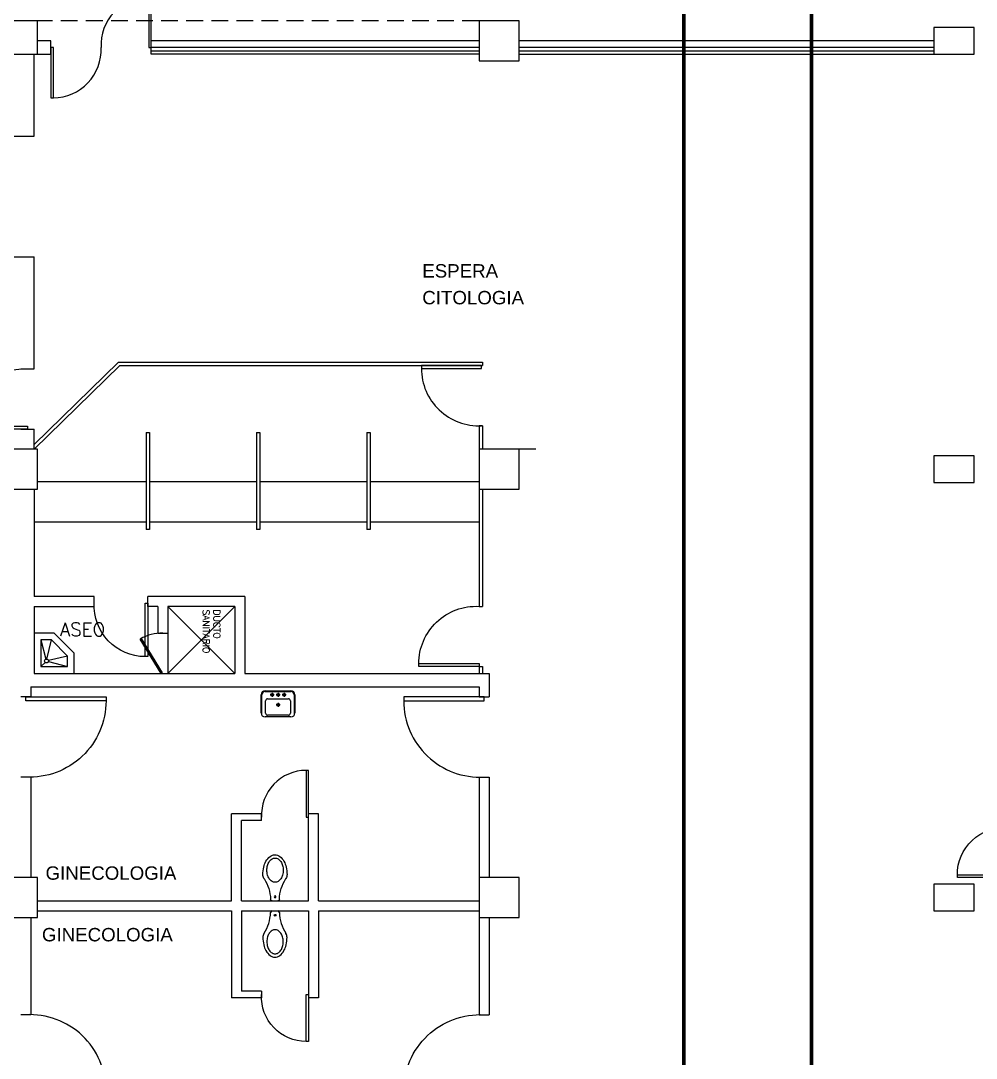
# Model space of a CAD drawing. Header units: metres. Extents: x 51 to 18146, y -212 to 18074.
# Drawn here: x 119.43 to 133.72, y 139.45 to 154.95 of the extents above; entities that cross this region are included whole.
import ezdxf

# ---------------------------------------------------------------- set-up
doc = ezdxf.new("R2010")
doc.units = ezdxf.units.M
doc.linetypes.add('HIDDEN', pattern=[0.375, 0.25, -0.125])
doc.layers.get('0').update_dxf_attribs({"color": 250})
for name, color, linetype in [('AY', 1, 'Continuous'), ('COL', 2, 'Continuous'), ('MU', 1, 'Continuous'), ('NO', 250, 'Continuous'), ('PA', 7, 'Continuous'), ('PU', 1, 'Continuous'), ('SA', 1, 'Continuous'), ('VE', 5, 'Continuous')]:
    doc.layers.add(name, color=color, linetype=linetype)
doc.layers.add('ZONAS', color=20, linetype='Continuous', lineweight=50)
doc.layers.get('0').freeze()
doc.styles.add('ROMANS', font='romans', dxfattribs={"height": 0.13})
doc.styles.get("Standard").update_dxf_attribs({"font": 'arial.ttf'})

# ---------------------------------------------------------------- blocks, each defined once
blk = doc.blocks.new('AS-01')
at = {"color": 0}
for p, q in [((-0.246, -0.098), (-0.246, 0.172)), ((-0.233, -0.135), (-0.233, 0.172)), ((-0.186, 0.232), (0.199, 0.232)), ((-0.186, 0.219), (0.199, 0.219)), ((-0.053, 0.172), (-0.113, 0.172)), ((-0.083, 0.202), (-0.083, 0.142)), ((0.037, 0.172), (-0.023, 0.172)), ((0.007, 0.202), (0.007, 0.142)), ((0.127, 0.172), (0.067, 0.172)), ((0.097, 0.202), (0.097, 0.142)), ((0.247, 0.172), (0.247, -0.135)), ((0.259, 0.172), (0.259, -0.098)), ((-0.178, -0.103), (-0.178, 0.082)), ((-0.148, 0.112), (0.162, 0.112)), ((0.037, 0.022), (-0.023, 0.022)), ((0.007, 0.052), (0.007, -0.008)), ((0.192, 0.082), (0.192, -0.103)), ((0.162, -0.133), (-0.148, -0.133)), ((0.199, -0.158), (-0.186, -0.158))]:
    blk.add_line(p, q, dxfattribs=at)
for centre in [(-0.083, 0.172), (0.007, 0.172), (0.097, 0.172), (0.007, 0.022)]:
    blk.add_circle(centre, 0.02, dxfattribs=at)
for centre, radius, start, end in [((-0.186, 0.172), 0.06, 90, 180), ((-0.186, 0.172), 0.0475, 90, 180), ((0.199, 0.172), 0.06, 0, 90), ((0.199, 0.172), 0.0475, 0, 90), ((-0.148, 0.082), 0.03, 90, 180), ((0.162, 0.082), 0.03, 0, 90), ((-0.186, -0.098), 0.06, 180, 270), ((-0.148, -0.103), 0.03, 180, 270), ((0.162, -0.103), 0.03, 270, 0), ((0.199, -0.098), 0.06, 270, 0)]:
    blk.add_arc(centre, radius, start, end, dxfattribs=at)
blk = doc.blocks.new('P-IZ')
at = {"color": 0}
blk.add_lwpolyline([(0.05, 1), (0.05, 0), (0, 0), (0, 1), (0.05, 1, -0.429311), (1, 0, -3.280951)], format="xyb", dxfattribs=at)
blk = doc.blocks.new('P-DE')
at = {"color": 0}
blk.add_lwpolyline([(-0.05, 1), (-0.05, 0), (0, 0), (0, 1), (-0.05, 1, 0.429311), (-1, 0, 3.280951)], format="xyb", dxfattribs=at)
blk = doc.blocks.new('AS-21')
at = {"color": 0}
for p, q in [((0.3, 0.6), (0, 0.6)), ((0.259, 0.5), (0.1, 0.5)), ((0.1, 0.5), (0.1, 0.1)), ((0.1, 0.5), (0.177, 0.213)), ((0.192, 0.213), (0.259, 0.5)), ((0.5, 0.259), (0.259, 0.5)), ((0.6, 0.3), (0.3, 0.6)), ((0.1, 0.1), (0.164, 0.164)), ((0.5, 0.259), (0.213, 0.191)), ((0.213, 0.177), (0.5, 0.1)), ((0.1, 0.1), (0.5, 0.1))]:
    blk.add_line(p, q, dxfattribs=at)
for points in [[(0.5, 0.1), (0.5, 0.259)], [(0.6, 0), (0.6, 0.3)]]:
    blk.add_lwpolyline(points, dxfattribs=at)
blk.add_circle((0.185, 0.185), 0.0292, dxfattribs=at)
blk = doc.blocks.new('-COL60-')
at = {"color": 0}
blk.add_lwpolyline([(-0.3, 0.3), (-0.3, -0.3), (0.3, -0.3), (0.3, 0.3)], close=True, dxfattribs=at)
blk = doc.blocks.new('AS-14')
at = {"color": 0}
blk.add_line((-0.046, 0.483), (0.036, 0.483), dxfattribs=at)
for points in [[(-0.162, 0.158, 0.022879), (-0.17, 0.146, 0.128162), (-0.185, 0.088, 0.055069), (-0.173, -0.023, 0.068879), (-0.14, -0.11, 0.105724), (-0.079, -0.182, 0.165058), (-0.005, -0.207, 0.165058), (0.069, -0.182, 0.105724), (0.13, -0.11, 0.068879), (0.163, -0.023, 0.055069), (0.175, 0.088, 0.128162)], [(0.175, 0.088, 0.128162), (0.16, 0.146, 0.022879), (0.152, 0.158, 0.085166)]]:
    blk.add_lwpolyline(points, format="xyb", dxfattribs=at)
blk.add_lwpolyline([(-0.125, 0.023, 0.068446), (-0.116, -0.049, 0.080596), (-0.09, -0.105, 0.107056), (-0.047, -0.145, 0.138156), (-0.003, -0.158, 0.138156), (0.041, -0.145, 0.107056), (0.083, -0.105, 0.080596), (0.109, -0.049, 0.068446), (0.119, 0.023, 0.068446), (0.109, 0.095, 0.080596), (0.083, 0.151, 0.107056), (0.041, 0.191, 0.138156), (-0.003, 0.203, 0.138156), (-0.047, 0.191, 0.107056), (-0.09, 0.151, 0.080596), (-0.116, 0.095, 0.068446)], format="xyb", close=True, dxfattribs=at)
blk.add_circle((-0.002, 0.42), 0.0125, dxfattribs=at)
for centre, radius, start, end in [((-0.046, 0.458), 0.025, 90, 177.4769), ((0.036, 0.458), 0.025, 2.5231, 90), ((-0.7, 0.487), 0.63, 327.6068, 357.4769), ((0.69, 0.487), 0.63, 182.5231, 212.3932)]:
    blk.add_arc(centre, radius, start, end, dxfattribs=at)
blk = doc.blocks.new('-MP1')
at = {"color": 0}
for points in [[(0.475, 0.5), (0.475, 0), (0.5, 0), (0.5, 0.5), (0.475, 0.5, 0.429311), (0, 0, 3.280951)], [(-0.475, -0.5), (-0.475, 0), (-0.5, 0), (-0.5, -0.5), (-0.475, -0.5, 0.429311), (0, 0, 3.280951)]]:
    blk.add_lwpolyline(points, format="xyb", dxfattribs=at)

msp = doc.modelspace()

# ---------------------------------------------------------------- linework, layer by layer
at = {"layer": 'AY', "color": 0, "linetype": 'HIDDEN'}
msp.add_line((126.284, 154.947), (119.684, 154.947), dxfattribs=at)
at = {"layer": 'AY', "color": 0}
for p, q in [((122.634, 145.197), (121.634, 146.197)), ((122.634, 146.197), (121.634, 145.197)), ((121.634, 145.797), (121.634, 145.197))]:
    msp.add_line(p, q, dxfattribs=at)
at = {"layer": 'COL', "color": 15}
for points in [[(119.684, 154.447), (119.684, 154.947), (119.084, 154.947), (119.084, 154.447)], [(133.084, 154.847), (133.084, 154.447), (133.684, 154.447), (133.684, 154.847)], [(133.084, 154.847), (133.084, 154.447), (133.684, 154.447), (133.684, 154.847)], [(133.084, 148.447), (133.084, 148.047), (133.684, 148.047), (133.684, 148.447)], [(133.084, 148.447), (133.084, 148.047), (133.684, 148.047), (133.684, 148.447)], [(133.084, 142.047), (133.084, 141.647), (133.684, 141.647), (133.684, 142.047)], [(133.084, 142.047), (133.084, 141.647), (133.684, 141.647), (133.684, 142.047)]]:
    msp.add_lwpolyline(points, close=True, dxfattribs=at)
at = {"layer": 'MU', "color": 0}
for p, q in [((119.634, 148.616), (120.896, 149.847)), ((119.634, 148.547), (120.916, 149.797)), ((120.896, 149.847), (126.334, 149.847)), ((120.916, 149.797), (126.334, 149.797)), ((126.334, 149.847), (126.334, 149.797)), ((126.284, 148.897), (126.284, 148.547)), ((126.334, 148.897), (126.284, 148.897)), ((126.334, 148.897), (126.334, 148.547)), ((121.309, 148.797), (121.309, 147.347)), ((121.309, 148.797), (121.359, 148.797)), ((121.359, 148.797), (121.359, 147.347)), ((122.959, 148.797), (122.959, 147.347)), ((122.959, 148.797), (123.009, 148.797)), ((123.009, 148.797), (123.009, 147.347)), ((124.609, 148.797), (124.609, 147.347)), ((124.609, 148.797), (124.659, 148.797)), ((124.659, 148.797), (124.659, 147.347)), ((127.134, 148.547), (126.884, 148.547)), ((119.684, 148.061), (121.309, 148.061)), ((121.359, 148.061), (122.959, 148.061)), ((123.009, 148.061), (124.609, 148.061)), ((124.659, 148.061), (126.284, 148.061)), ((126.284, 147.947), (126.284, 146.197)), ((126.334, 147.947), (126.334, 146.197)), ((119.634, 147.461), (121.309, 147.461)), ((121.359, 147.461), (122.959, 147.461)), ((123.009, 147.461), (124.609, 147.461)), ((124.659, 147.461), (126.284, 147.461)), ((121.359, 147.347), (121.309, 147.347)), ((123.009, 147.347), (122.959, 147.347)), ((124.659, 147.347), (124.609, 147.347)), ((126.284, 146.197), (126.334, 146.197)), ((126.284, 145.297), (126.334, 145.297)), ((126.284, 145.297), (126.284, 145.197)), ((126.334, 145.297), (126.334, 145.197))]:
    msp.add_line(p, q, dxfattribs=at)
at = {"layer": 'PA', "color": 0}
for p, q in [((119.884, 154.647), (119.684, 154.647)), ((119.884, 154.447), (119.884, 154.647)), ((119.634, 153.222), (119.634, 154.447)), ((119.684, 154.447), (119.884, 154.447)), ((119.284, 153.222), (119.634, 153.222)), ((119.284, 151.422), (119.634, 151.422)), ((119.634, 149.747), (119.634, 151.422)), ((119.434, 149.747), (119.634, 149.747)), ((119.434, 148.847), (119.634, 148.847)), ((119.634, 148.547), (119.634, 148.847)), ((119.634, 148.547), (119.634, 148.697)), ((119.634, 147.947), (119.634, 146.347)), ((120.534, 146.347), (119.634, 146.347)), ((120.534, 146.197), (120.534, 146.347)), ((121.334, 146.197), (121.334, 146.347)), ((122.784, 146.347), (121.334, 146.347)), ((122.784, 146.347), (122.784, 145.197)), ((119.634, 146.197), (119.634, 145.197)), ((119.634, 146.197), (120.534, 146.197)), ((121.484, 146.197), (121.334, 146.197)), ((121.484, 146.197), (121.484, 145.797)), ((121.634, 146.197), (121.634, 145.797)), ((122.634, 146.197), (121.634, 146.197)), ((122.634, 146.197), (122.634, 145.197)), ((121.484, 145.797), (121.634, 145.797)), ((119.634, 145.197), (122.634, 145.197)), ((122.784, 145.197), (126.434, 145.197)), ((126.434, 145.197), (126.434, 144.847)), ((119.584, 144.997), (119.584, 144.847)), ((119.584, 144.997), (126.284, 144.997)), ((126.284, 144.997), (126.284, 144.847)), ((119.584, 144.847), (119.434, 144.847)), ((126.284, 144.847), (126.434, 144.847)), ((119.584, 143.647), (119.434, 143.647)), ((119.584, 143.647), (119.584, 142.147)), ((126.284, 143.647), (126.434, 143.647)), ((126.284, 143.647), (126.284, 142.147)), ((126.434, 143.647), (126.434, 142.147)), ((123.034, 143.097), (122.584, 143.097)), ((122.584, 141.797), (122.584, 143.097)), ((123.034, 142.997), (123.034, 143.097)), ((123.884, 143.097), (123.734, 143.097)), ((123.734, 141.797), (123.734, 143.097)), ((123.884, 141.797), (123.884, 143.097)), ((123.034, 142.997), (122.734, 142.997)), ((122.734, 141.797), (122.734, 142.997)), ((119.684, 141.797), (122.584, 141.797)), ((122.734, 141.797), (123.734, 141.797)), ((123.884, 141.797), (126.284, 141.797)), ((119.584, 141.547), (119.584, 140.097)), ((119.684, 141.647), (122.584, 141.647)), ((122.584, 141.647), (122.584, 140.347)), ((122.734, 141.647), (123.734, 141.647)), ((122.734, 141.647), (122.734, 140.447)), ((123.734, 141.647), (123.734, 140.347)), ((123.884, 141.647), (126.284, 141.647)), ((123.884, 141.647), (123.884, 140.347)), ((126.284, 141.547), (126.284, 140.097)), ((126.434, 141.547), (126.434, 140.097)), ((123.034, 140.447), (122.734, 140.447)), ((123.034, 140.447), (123.034, 140.347)), ((123.034, 140.347), (122.584, 140.347)), ((123.884, 140.347), (123.734, 140.347)), ((119.584, 140.097), (119.434, 140.097)), ((126.284, 140.097), (126.434, 140.097))]:
    msp.add_line(p, q, dxfattribs=at)
at = {"layer": 'PU', "color": 15}
for p, q in [((121.534, 145.197), (121.221, 145.709)), ((121.551, 145.207), (121.238, 145.719))]:
    msp.add_line(p, q, dxfattribs=at)
msp.add_arc((121.534, 145.197), 0.6, 87.612, 121.4033, dxfattribs=at)
at = {"layer": 'VE', "color": 0}
for p, q in [((121.384, 154.447), (121.384, 154.647)), ((126.284, 154.647), (121.384, 154.647)), ((126.284, 154.547), (121.384, 154.547)), ((133.084, 154.647), (126.884, 154.647)), ((133.084, 154.547), (126.884, 154.547)), ((133.084, 154.647), (131.549, 154.647)), ((133.084, 154.547), (131.549, 154.547)), ((121.384, 154.497), (126.284, 154.497)), ((126.284, 154.447), (121.384, 154.447)), ((126.884, 154.497), (133.084, 154.497)), ((126.884, 154.447), (133.084, 154.447)), ((131.549, 154.497), (133.084, 154.497)), ((131.549, 154.447), (133.084, 154.447))]:
    msp.add_line(p, q, dxfattribs=at)
at = {"layer": 'ZONAS', "color": 8, "lineweight": 140}
for points in [[(164.377, 112.847), (129.348, 112.847), (129.348, 173.584), (164.377, 173.584)], [(131.252, 125.188), (51.493, 125.188), (51.493, 167.472), (131.252, 167.472)]]:
    msp.add_lwpolyline(points, close=True, dxfattribs=at)

# ---------------------------------------------------------------- block references
at = {"layer": 'COL', "color": 15}
for p in [(126.584, 154.647), (119.384, 148.247), (119.384, 148.247), (126.584, 148.247), (126.584, 148.247), (119.384, 141.847), (126.584, 141.847)]:
    msp.add_blockref('-COL60-', p, dxfattribs=at)
at = {"layer": 'PU', "color": 0}
for name, p, xscale, yscale, zscale in [('-MP1', (120.634, 154.547), 1.5, 1.5, 1.5), ('P-DE', (123.734, 143.047), 0.7000000000000001, 0.7000000000000001, 0.7000000000000001)]:
    msp.add_blockref(name, p, dxfattribs=dict(at, xscale=xscale, yscale=yscale, zscale=zscale))
for name, p, xscale, yscale, zscale, rotation in [('P-IZ', (119.534, 148.847), 0.9, 0.9, 0.9, 90), ('P-IZ', (126.323, 149.797), -0.9, 0.9, 0.9, 90), ('P-IZ', (121.334, 146.247), 0.8, 0.8, 0.8, 180), ('P-IZ', (126.284, 145.297), 0.9, 0.9, 0.9, 90), ('P-IZ', (119.509, 144.847), 1.199999999999999, 1.199999999999999, 1.199999999999999, 270), ('P-IZ', (126.359, 144.847), -1.199999999999999, 1.199999999999999, 1.199999999999999, 90), ('-MP1', (134.184, 142.897), -1.5, 1.5, 1.5, 270), ('P-IZ', (123.734, 140.397), 0.7000000000000001, 0.7000000000000001, 0.7000000000000001, 180), ('P-DE', (119.509, 138.897), 1.199999999999999, 1.199999999999999, 1.199999999999999, 270), ('P-DE', (126.359, 138.897), -1.199999999999999, 1.199999999999999, 1.199999999999999, 90)]:
    msp.add_blockref(name, p, dxfattribs=dict(at, xscale=xscale, yscale=yscale, zscale=zscale, rotation=rotation))
at = {"layer": 'SA', "color": 15}
msp.add_blockref('AS-21', (119.634, 145.197), dxfattribs=at)
at = {"layer": 'SA', "color": 0}
for name, p in [('AS-01', (123.273, 144.705)), ('AS-14', (123.239, 141.164))]:
    msp.add_blockref(name, p, dxfattribs=at)
at = {"layer": 'SA', "color": 0, "xscale": -1, "rotation": 180}
msp.add_blockref('AS-14', (123.239, 142.279), dxfattribs=at)

# ---------------------------------------------------------------- texts
at = {"layer": 'NO', "color": 0}
for s, p in [('ESPERA', (125.436, 151.11)), ('CITOLOGIA', (125.436, 150.71)), ('GINECOLOGIA', (119.805, 142.113)), ('GINECOLOGIA', (119.751, 141.193))]:
    msp.add_text(s, height=0.2, dxfattribs=at).set_placement(p)
at = {"layer": 'NO', "color": 0, "style": 'ROMANS'}
for s, p in [('SANITARIO', (122.157, 146.151)), ('DUCTO', (122.317, 146.151))]:
    msp.add_text(s, height=0.1, rotation=270, dxfattribs=at).set_placement(p)
msp.add_text('ASEO', height=0.2, dxfattribs=at).set_placement((120.019, 145.754))

doc.saveas('drawing.dxf')
